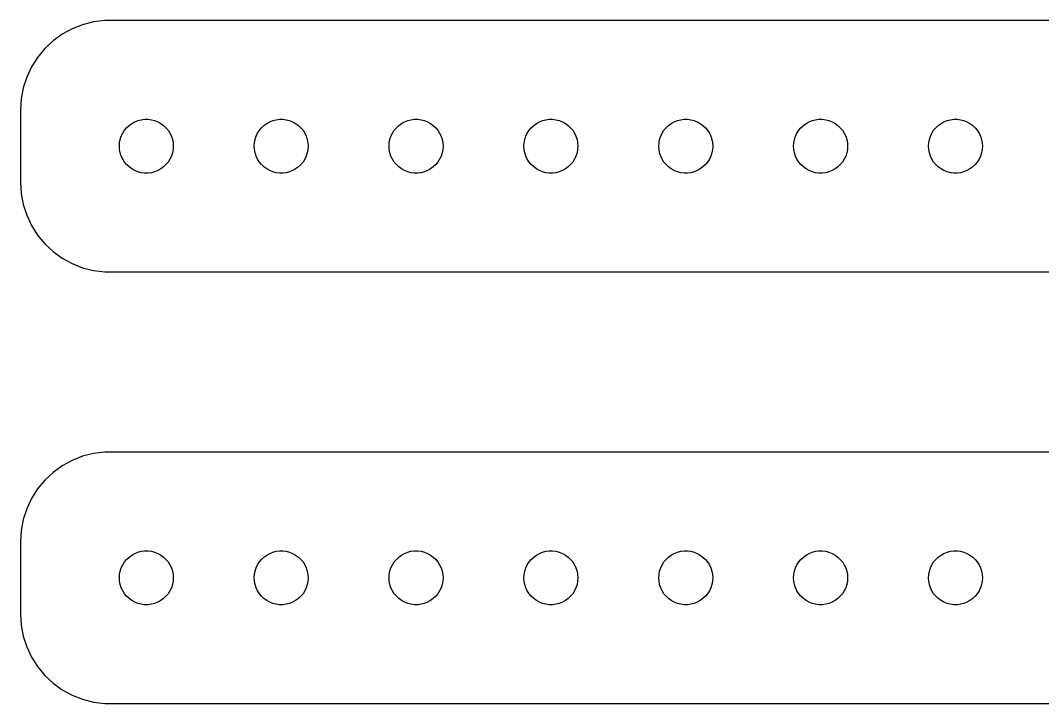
# Model space of a CAD drawing. Header units: metres. Extents: x -232 to 232, y 41 to 79.
# Drawn here: x -232 to -175.2, y 41 to 79 of the extents above; entities that cross this region are included whole.
import ezdxf

# ---------------------------------------------------------------- set-up
doc = ezdxf.new("R2010")
doc.units = ezdxf.units.M

msp = doc.modelspace()

# ---------------------------------------------------------------- linework, layer by layer
for p, q in [((-229.129, 78.5241), (-229.679, 78.2216)), ((-228.545, 78.7553), (-229.129, 78.5241)), ((-227.937, 78.9114), (-228.545, 78.7553)), ((-227.314, 78.9901), (-227.937, 78.9114)), ((227.314, 78.9901), (-227.314, 78.9901)), ((-229.679, 78.2216), (-230.187, 77.8526)), ((-230.645, 77.4227), (-231.045, 76.9389)), ((-230.187, 77.8526), (-230.645, 77.4227)), ((-231.045, 76.9389), (-231.382, 76.4088)), ((-231.382, 76.4088), (-231.649, 75.8406)), ((-231.649, 75.8406), (-231.843, 75.2434)), ((-231.843, 75.2434), (-231.961, 74.6267)), ((-231.961, 74.6267), (-232, 74)), ((-232, 74), (-232, 70)), ((-225.804, 73.2665), (-225.639, 73.3572)), ((-225.639, 73.3572), (-225.464, 73.4266)), ((-225.464, 73.4266), (-225.281, 73.4734)), ((-225.281, 73.4734), (-225.094, 73.497)), ((-225.094, 73.497), (-224.906, 73.497)), ((-224.906, 73.497), (-224.719, 73.4734)), ((-224.719, 73.4734), (-224.536, 73.4266)), ((-224.536, 73.4266), (-224.361, 73.3572)), ((-224.361, 73.3572), (-224.196, 73.2665)), ((-218.304, 73.2665), (-218.139, 73.3572)), ((-218.139, 73.3572), (-217.964, 73.4266)), ((-217.964, 73.4266), (-217.781, 73.4734)), ((-217.781, 73.4734), (-217.594, 73.497)), ((-217.594, 73.497), (-217.406, 73.497)), ((-217.406, 73.497), (-217.219, 73.4734)), ((-217.219, 73.4734), (-217.036, 73.4266)), ((-217.036, 73.4266), (-216.861, 73.3572)), ((-216.861, 73.3572), (-216.696, 73.2665)), ((-210.804, 73.2665), (-210.639, 73.3572)), ((-210.639, 73.3572), (-210.464, 73.4266)), ((-210.464, 73.4266), (-210.281, 73.4734)), ((-210.281, 73.4734), (-210.094, 73.497)), ((-210.094, 73.497), (-209.906, 73.497)), ((-209.906, 73.497), (-209.719, 73.4734)), ((-209.719, 73.4734), (-209.536, 73.4266)), ((-209.536, 73.4266), (-209.361, 73.3572)), ((-209.361, 73.3572), (-209.196, 73.2665)), ((-203.304, 73.2665), (-203.139, 73.3572)), ((-203.139, 73.3572), (-202.964, 73.4266)), ((-202.964, 73.4266), (-202.781, 73.4734)), ((-202.781, 73.4734), (-202.594, 73.497)), ((-202.594, 73.497), (-202.406, 73.497)), ((-202.406, 73.497), (-202.219, 73.4734)), ((-202.219, 73.4734), (-202.036, 73.4266)), ((-202.036, 73.4266), (-201.861, 73.3572)), ((-201.861, 73.3572), (-201.696, 73.2665)), ((-195.804, 73.2665), (-195.639, 73.3572)), ((-195.639, 73.3572), (-195.464, 73.4266)), ((-195.464, 73.4266), (-195.281, 73.4734)), ((-195.281, 73.4734), (-195.094, 73.497)), ((-195.094, 73.497), (-194.906, 73.497)), ((-194.906, 73.497), (-194.719, 73.4734)), ((-194.719, 73.4734), (-194.536, 73.4266)), ((-194.536, 73.4266), (-194.361, 73.3572)), ((-194.361, 73.3572), (-194.196, 73.2665)), ((-188.304, 73.2665), (-188.139, 73.3572)), ((-188.139, 73.3572), (-187.964, 73.4266)), ((-187.964, 73.4266), (-187.781, 73.4734)), ((-187.781, 73.4734), (-187.594, 73.497)), ((-187.594, 73.497), (-187.406, 73.497)), ((-187.406, 73.497), (-187.219, 73.4734)), ((-187.219, 73.4734), (-187.036, 73.4266)), ((-187.036, 73.4266), (-186.861, 73.3572)), ((-186.861, 73.3572), (-186.696, 73.2665)), ((-180.804, 73.2665), (-180.639, 73.3572)), ((-180.639, 73.3572), (-180.464, 73.4266)), ((-180.464, 73.4266), (-180.281, 73.4734)), ((-180.281, 73.4734), (-180.094, 73.497)), ((-180.094, 73.497), (-179.906, 73.497)), ((-179.906, 73.497), (-179.719, 73.4734)), ((-179.719, 73.4734), (-179.536, 73.4266)), ((-179.536, 73.4266), (-179.361, 73.3572)), ((-179.361, 73.3572), (-179.196, 73.2665)), ((-226.314, 72.7226), (-226.214, 72.8817)), ((-226.214, 72.8817), (-226.093, 73.0268)), ((-226.093, 73.0268), (-225.956, 73.1558)), ((-225.956, 73.1558), (-225.804, 73.2665)), ((-224.196, 73.2665), (-224.044, 73.1558)), ((-224.044, 73.1558), (-223.907, 73.0268)), ((-223.907, 73.0268), (-223.786, 72.8817)), ((-223.786, 72.8817), (-223.686, 72.7226)), ((-218.814, 72.7226), (-218.714, 72.8817)), ((-218.714, 72.8817), (-218.593, 73.0268)), ((-218.593, 73.0268), (-218.456, 73.1558)), ((-218.456, 73.1558), (-218.304, 73.2665)), ((-216.696, 73.2665), (-216.544, 73.1558)), ((-216.544, 73.1558), (-216.407, 73.0268)), ((-216.407, 73.0268), (-216.286, 72.8817)), ((-216.286, 72.8817), (-216.186, 72.7226)), ((-211.314, 72.7226), (-211.214, 72.8817)), ((-211.214, 72.8817), (-211.093, 73.0268)), ((-211.093, 73.0268), (-210.956, 73.1558)), ((-210.956, 73.1558), (-210.804, 73.2665)), ((-209.196, 73.2665), (-209.044, 73.1558)), ((-209.044, 73.1558), (-208.907, 73.0268)), ((-208.907, 73.0268), (-208.786, 72.8817)), ((-208.786, 72.8817), (-208.686, 72.7226)), ((-203.814, 72.7226), (-203.714, 72.8817)), ((-203.714, 72.8817), (-203.593, 73.0268)), ((-203.593, 73.0268), (-203.456, 73.1558)), ((-203.456, 73.1558), (-203.304, 73.2665)), ((-201.696, 73.2665), (-201.544, 73.1558)), ((-201.544, 73.1558), (-201.407, 73.0268)), ((-201.407, 73.0268), (-201.286, 72.8817)), ((-201.286, 72.8817), (-201.186, 72.7226)), ((-196.314, 72.7226), (-196.214, 72.8817)), ((-196.214, 72.8817), (-196.093, 73.0268)), ((-196.093, 73.0268), (-195.956, 73.1558)), ((-195.956, 73.1558), (-195.804, 73.2665)), ((-194.196, 73.2665), (-194.044, 73.1558)), ((-194.044, 73.1558), (-193.907, 73.0268)), ((-193.907, 73.0268), (-193.786, 72.8817)), ((-193.786, 72.8817), (-193.686, 72.7226)), ((-188.814, 72.7226), (-188.714, 72.8817)), ((-188.714, 72.8817), (-188.593, 73.0268)), ((-188.593, 73.0268), (-188.456, 73.1558)), ((-188.456, 73.1558), (-188.304, 73.2665)), ((-186.696, 73.2665), (-186.544, 73.1558)), ((-186.544, 73.1558), (-186.407, 73.0268)), ((-186.407, 73.0268), (-186.286, 72.8817)), ((-186.286, 72.8817), (-186.186, 72.7226)), ((-181.314, 72.7226), (-181.214, 72.8817)), ((-181.214, 72.8817), (-181.093, 73.0268)), ((-181.093, 73.0268), (-180.956, 73.1558)), ((-180.956, 73.1558), (-180.804, 73.2665)), ((-179.196, 73.2665), (-179.044, 73.1558)), ((-179.044, 73.1558), (-178.907, 73.0268)), ((-178.907, 73.0268), (-178.786, 72.8817)), ((-178.786, 72.8817), (-178.686, 72.7226)), ((-226.488, 72.188), (-226.453, 72.373)), ((-226.453, 72.373), (-226.395, 72.5522)), ((-226.395, 72.5522), (-226.314, 72.7226)), ((-223.686, 72.7226), (-223.605, 72.5522)), ((-223.605, 72.5522), (-223.547, 72.373)), ((-223.547, 72.373), (-223.512, 72.188)), ((-218.988, 72.188), (-218.953, 72.373)), ((-218.953, 72.373), (-218.895, 72.5522)), ((-218.895, 72.5522), (-218.814, 72.7226)), ((-216.186, 72.7226), (-216.105, 72.5522)), ((-216.105, 72.5522), (-216.047, 72.373)), ((-216.047, 72.373), (-216.012, 72.188)), ((-211.488, 72.188), (-211.453, 72.373)), ((-211.453, 72.373), (-211.395, 72.5522)), ((-211.395, 72.5522), (-211.314, 72.7226)), ((-208.686, 72.7226), (-208.605, 72.5522)), ((-208.605, 72.5522), (-208.547, 72.373)), ((-208.547, 72.373), (-208.512, 72.188)), ((-203.988, 72.188), (-203.953, 72.373)), ((-203.953, 72.373), (-203.895, 72.5522)), ((-203.895, 72.5522), (-203.814, 72.7226)), ((-201.186, 72.7226), (-201.105, 72.5522)), ((-201.105, 72.5522), (-201.047, 72.373)), ((-201.047, 72.373), (-201.012, 72.188)), ((-196.488, 72.188), (-196.453, 72.373)), ((-196.453, 72.373), (-196.395, 72.5522)), ((-196.395, 72.5522), (-196.314, 72.7226)), ((-193.686, 72.7226), (-193.605, 72.5522)), ((-193.605, 72.5522), (-193.547, 72.373)), ((-193.547, 72.373), (-193.512, 72.188)), ((-188.988, 72.188), (-188.953, 72.373)), ((-188.953, 72.373), (-188.895, 72.5522)), ((-188.895, 72.5522), (-188.814, 72.7226)), ((-186.186, 72.7226), (-186.105, 72.5522)), ((-186.105, 72.5522), (-186.047, 72.373)), ((-186.047, 72.373), (-186.012, 72.188)), ((-181.488, 72.188), (-181.453, 72.373)), ((-181.453, 72.373), (-181.395, 72.5522)), ((-181.395, 72.5522), (-181.314, 72.7226)), ((-178.686, 72.7226), (-178.605, 72.5522)), ((-178.605, 72.5522), (-178.547, 72.373)), ((-178.547, 72.373), (-178.512, 72.188)), ((-226.5, 72), (-226.488, 72.188)), ((-226.488, 71.812), (-226.5, 72)), ((-226.453, 71.627), (-226.488, 71.812)), ((-226.395, 71.4478), (-226.453, 71.627)), ((-223.547, 71.627), (-223.605, 71.4478)), ((-223.512, 71.812), (-223.547, 71.627)), ((-223.512, 72.188), (-223.5, 72)), ((-223.5, 72), (-223.512, 71.812)), ((-219, 72), (-218.988, 72.188)), ((-218.988, 71.812), (-219, 72)), ((-218.953, 71.627), (-218.988, 71.812)), ((-218.895, 71.4478), (-218.953, 71.627)), ((-216.047, 71.627), (-216.105, 71.4478)), ((-216.012, 71.812), (-216.047, 71.627)), ((-216.012, 72.188), (-216, 72)), ((-216, 72), (-216.012, 71.812)), ((-211.5, 72), (-211.488, 72.188)), ((-211.488, 71.812), (-211.5, 72)), ((-211.453, 71.627), (-211.488, 71.812)), ((-211.395, 71.4478), (-211.453, 71.627)), ((-208.547, 71.627), (-208.605, 71.4478)), ((-208.512, 71.812), (-208.547, 71.627)), ((-208.512, 72.188), (-208.5, 72)), ((-208.5, 72), (-208.512, 71.812)), ((-204, 72), (-203.988, 72.188)), ((-203.988, 71.812), (-204, 72)), ((-203.953, 71.627), (-203.988, 71.812)), ((-203.895, 71.4478), (-203.953, 71.627)), ((-201.047, 71.627), (-201.105, 71.4478)), ((-201.012, 71.812), (-201.047, 71.627)), ((-201.012, 72.188), (-201, 72)), ((-201, 72), (-201.012, 71.812)), ((-196.5, 72), (-196.488, 72.188)), ((-196.488, 71.812), (-196.5, 72)), ((-196.453, 71.627), (-196.488, 71.812)), ((-196.395, 71.4478), (-196.453, 71.627)), ((-193.547, 71.627), (-193.605, 71.4478)), ((-193.512, 71.812), (-193.547, 71.627)), ((-193.512, 72.188), (-193.5, 72)), ((-193.5, 72), (-193.512, 71.812)), ((-189, 72), (-188.988, 72.188)), ((-188.988, 71.812), (-189, 72)), ((-188.953, 71.627), (-188.988, 71.812)), ((-188.895, 71.4478), (-188.953, 71.627)), ((-186.047, 71.627), (-186.105, 71.4478)), ((-186.012, 71.812), (-186.047, 71.627)), ((-186.012, 72.188), (-186, 72)), ((-186, 72), (-186.012, 71.812)), ((-181.5, 72), (-181.488, 72.188)), ((-181.488, 71.812), (-181.5, 72)), ((-181.453, 71.627), (-181.488, 71.812)), ((-181.395, 71.4478), (-181.453, 71.627)), ((-178.547, 71.627), (-178.605, 71.4478)), ((-178.512, 71.812), (-178.547, 71.627)), ((-178.512, 72.188), (-178.5, 72)), ((-178.5, 72), (-178.512, 71.812)), ((-226.314, 71.2774), (-226.395, 71.4478)), ((-226.214, 71.1183), (-226.314, 71.2774)), ((-226.093, 70.9732), (-226.214, 71.1183)), ((-223.786, 71.1183), (-223.907, 70.9732)), ((-223.686, 71.2774), (-223.786, 71.1183)), ((-223.605, 71.4478), (-223.686, 71.2774)), ((-218.814, 71.2774), (-218.895, 71.4478)), ((-218.714, 71.1183), (-218.814, 71.2774)), ((-218.593, 70.9732), (-218.714, 71.1183)), ((-216.286, 71.1183), (-216.407, 70.9732)), ((-216.186, 71.2774), (-216.286, 71.1183)), ((-216.105, 71.4478), (-216.186, 71.2774)), ((-211.314, 71.2774), (-211.395, 71.4478)), ((-211.214, 71.1183), (-211.314, 71.2774)), ((-211.093, 70.9732), (-211.214, 71.1183)), ((-208.786, 71.1183), (-208.907, 70.9732)), ((-208.686, 71.2774), (-208.786, 71.1183)), ((-208.605, 71.4478), (-208.686, 71.2774)), ((-203.814, 71.2774), (-203.895, 71.4478)), ((-203.714, 71.1183), (-203.814, 71.2774)), ((-203.593, 70.9732), (-203.714, 71.1183)), ((-201.286, 71.1183), (-201.407, 70.9732)), ((-201.186, 71.2774), (-201.286, 71.1183)), ((-201.105, 71.4478), (-201.186, 71.2774)), ((-196.314, 71.2774), (-196.395, 71.4478)), ((-196.214, 71.1183), (-196.314, 71.2774)), ((-196.093, 70.9732), (-196.214, 71.1183)), ((-193.786, 71.1183), (-193.907, 70.9732)), ((-193.686, 71.2774), (-193.786, 71.1183)), ((-193.605, 71.4478), (-193.686, 71.2774)), ((-188.814, 71.2774), (-188.895, 71.4478)), ((-188.714, 71.1183), (-188.814, 71.2774)), ((-188.593, 70.9732), (-188.714, 71.1183)), ((-186.286, 71.1183), (-186.407, 70.9732)), ((-186.186, 71.2774), (-186.286, 71.1183)), ((-186.105, 71.4478), (-186.186, 71.2774)), ((-181.314, 71.2774), (-181.395, 71.4478)), ((-181.214, 71.1183), (-181.314, 71.2774)), ((-181.093, 70.9732), (-181.214, 71.1183)), ((-178.786, 71.1183), (-178.907, 70.9732)), ((-178.686, 71.2774), (-178.786, 71.1183)), ((-178.605, 71.4478), (-178.686, 71.2774)), ((-225.956, 70.8442), (-226.093, 70.9732)), ((-225.804, 70.7335), (-225.956, 70.8442)), ((-225.639, 70.6428), (-225.804, 70.7335)), ((-225.464, 70.5734), (-225.639, 70.6428)), ((-225.281, 70.5266), (-225.464, 70.5734)), ((-225.094, 70.503), (-225.281, 70.5266)), ((-224.906, 70.503), (-225.094, 70.503)), ((-224.719, 70.5266), (-224.906, 70.503)), ((-224.536, 70.5734), (-224.719, 70.5266)), ((-224.361, 70.6428), (-224.536, 70.5734)), ((-224.196, 70.7335), (-224.361, 70.6428)), ((-224.044, 70.8442), (-224.196, 70.7335)), ((-223.907, 70.9732), (-224.044, 70.8442)), ((-218.456, 70.8442), (-218.593, 70.9732)), ((-218.304, 70.7335), (-218.456, 70.8442)), ((-218.139, 70.6428), (-218.304, 70.7335)), ((-217.964, 70.5734), (-218.139, 70.6428)), ((-217.781, 70.5266), (-217.964, 70.5734)), ((-217.594, 70.503), (-217.781, 70.5266)), ((-217.406, 70.503), (-217.594, 70.503)), ((-217.219, 70.5266), (-217.406, 70.503)), ((-217.036, 70.5734), (-217.219, 70.5266)), ((-216.861, 70.6428), (-217.036, 70.5734)), ((-216.696, 70.7335), (-216.861, 70.6428)), ((-216.544, 70.8442), (-216.696, 70.7335)), ((-216.407, 70.9732), (-216.544, 70.8442)), ((-210.956, 70.8442), (-211.093, 70.9732)), ((-210.804, 70.7335), (-210.956, 70.8442)), ((-210.639, 70.6428), (-210.804, 70.7335)), ((-210.464, 70.5734), (-210.639, 70.6428)), ((-210.281, 70.5266), (-210.464, 70.5734)), ((-210.094, 70.503), (-210.281, 70.5266)), ((-209.906, 70.503), (-210.094, 70.503)), ((-209.719, 70.5266), (-209.906, 70.503)), ((-209.536, 70.5734), (-209.719, 70.5266)), ((-209.361, 70.6428), (-209.536, 70.5734)), ((-209.196, 70.7335), (-209.361, 70.6428)), ((-209.044, 70.8442), (-209.196, 70.7335)), ((-208.907, 70.9732), (-209.044, 70.8442)), ((-203.456, 70.8442), (-203.593, 70.9732)), ((-203.304, 70.7335), (-203.456, 70.8442)), ((-203.139, 70.6428), (-203.304, 70.7335)), ((-202.964, 70.5734), (-203.139, 70.6428)), ((-202.781, 70.5266), (-202.964, 70.5734)), ((-202.594, 70.503), (-202.781, 70.5266)), ((-202.406, 70.503), (-202.594, 70.503)), ((-202.219, 70.5266), (-202.406, 70.503)), ((-202.036, 70.5734), (-202.219, 70.5266)), ((-201.861, 70.6428), (-202.036, 70.5734)), ((-201.696, 70.7335), (-201.861, 70.6428)), ((-201.544, 70.8442), (-201.696, 70.7335)), ((-201.407, 70.9732), (-201.544, 70.8442)), ((-195.956, 70.8442), (-196.093, 70.9732)), ((-195.804, 70.7335), (-195.956, 70.8442)), ((-195.639, 70.6428), (-195.804, 70.7335)), ((-195.464, 70.5734), (-195.639, 70.6428)), ((-195.281, 70.5266), (-195.464, 70.5734)), ((-195.094, 70.503), (-195.281, 70.5266)), ((-194.906, 70.503), (-195.094, 70.503)), ((-194.719, 70.5266), (-194.906, 70.503)), ((-194.536, 70.5734), (-194.719, 70.5266)), ((-194.361, 70.6428), (-194.536, 70.5734)), ((-194.196, 70.7335), (-194.361, 70.6428)), ((-194.044, 70.8442), (-194.196, 70.7335)), ((-193.907, 70.9732), (-194.044, 70.8442)), ((-188.456, 70.8442), (-188.593, 70.9732)), ((-188.304, 70.7335), (-188.456, 70.8442)), ((-188.139, 70.6428), (-188.304, 70.7335)), ((-187.964, 70.5734), (-188.139, 70.6428)), ((-187.781, 70.5266), (-187.964, 70.5734)), ((-187.594, 70.503), (-187.781, 70.5266)), ((-187.406, 70.503), (-187.594, 70.503)), ((-187.219, 70.5266), (-187.406, 70.503)), ((-187.036, 70.5734), (-187.219, 70.5266)), ((-186.861, 70.6428), (-187.036, 70.5734)), ((-186.696, 70.7335), (-186.861, 70.6428)), ((-186.544, 70.8442), (-186.696, 70.7335)), ((-186.407, 70.9732), (-186.544, 70.8442)), ((-180.956, 70.8442), (-181.093, 70.9732)), ((-180.804, 70.7335), (-180.956, 70.8442)), ((-180.639, 70.6428), (-180.804, 70.7335)), ((-180.464, 70.5734), (-180.639, 70.6428)), ((-180.281, 70.5266), (-180.464, 70.5734)), ((-180.094, 70.503), (-180.281, 70.5266)), ((-179.906, 70.503), (-180.094, 70.503)), ((-179.719, 70.5266), (-179.906, 70.503)), ((-179.536, 70.5734), (-179.719, 70.5266)), ((-179.361, 70.6428), (-179.536, 70.5734)), ((-179.196, 70.7335), (-179.361, 70.6428)), ((-179.044, 70.8442), (-179.196, 70.7335)), ((-178.907, 70.9732), (-179.044, 70.8442)), ((-232, 70), (-231.961, 69.3733)), ((-231.961, 69.3733), (-231.843, 68.7566)), ((-231.843, 68.7566), (-231.649, 68.1594)), ((-231.649, 68.1594), (-231.382, 67.5912)), ((-231.382, 67.5912), (-231.045, 67.0611)), ((-231.045, 67.0611), (-230.645, 66.5773)), ((-230.645, 66.5773), (-230.187, 66.1474)), ((-230.187, 66.1474), (-229.679, 65.7784)), ((-229.679, 65.7784), (-229.129, 65.4759)), ((-229.129, 65.4759), (-228.545, 65.2447)), ((-228.545, 65.2447), (-227.937, 65.0886)), ((-227.937, 65.0886), (-227.314, 65.0099)), ((-227.314, 65.0099), (227.314, 65.0099)), ((-228.545, 54.7553), (-229.129, 54.5241)), ((-227.937, 54.9114), (-228.545, 54.7553)), ((-227.314, 54.9901), (-227.937, 54.9114)), ((227.314, 54.9901), (-227.314, 54.9901)), ((-229.679, 54.2216), (-230.187, 53.8526)), ((-229.129, 54.5241), (-229.679, 54.2216)), ((-230.187, 53.8526), (-230.645, 53.4227)), ((-231.045, 52.9389), (-231.382, 52.4088)), ((-230.645, 53.4227), (-231.045, 52.9389)), ((-231.382, 52.4088), (-231.649, 51.8406)), ((-231.649, 51.8406), (-231.843, 51.2434)), ((-231.843, 51.2434), (-231.961, 50.6267)), ((-231.961, 50.6267), (-232, 50)), ((-232, 50), (-232, 46)), ((-225.464, 49.4266), (-225.281, 49.4734)), ((-225.281, 49.4734), (-225.094, 49.497)), ((-225.094, 49.497), (-224.906, 49.497)), ((-224.906, 49.497), (-224.719, 49.4734)), ((-224.719, 49.4734), (-224.536, 49.4266)), ((-217.964, 49.4266), (-217.781, 49.4734)), ((-217.781, 49.4734), (-217.594, 49.497)), ((-217.594, 49.497), (-217.406, 49.497)), ((-217.406, 49.497), (-217.219, 49.4734)), ((-217.219, 49.4734), (-217.036, 49.4266)), ((-210.464, 49.4266), (-210.281, 49.4734)), ((-210.281, 49.4734), (-210.094, 49.497)), ((-210.094, 49.497), (-209.906, 49.497)), ((-209.906, 49.497), (-209.719, 49.4734)), ((-209.719, 49.4734), (-209.536, 49.4266)), ((-202.964, 49.4266), (-202.781, 49.4734)), ((-202.781, 49.4734), (-202.594, 49.497)), ((-202.594, 49.497), (-202.406, 49.497)), ((-202.406, 49.497), (-202.219, 49.4734)), ((-202.219, 49.4734), (-202.036, 49.4266)), ((-195.464, 49.4266), (-195.281, 49.4734)), ((-195.281, 49.4734), (-195.094, 49.497)), ((-195.094, 49.497), (-194.906, 49.497)), ((-194.906, 49.497), (-194.719, 49.4734)), ((-194.719, 49.4734), (-194.536, 49.4266)), ((-187.964, 49.4266), (-187.781, 49.4734)), ((-187.781, 49.4734), (-187.594, 49.497)), ((-187.594, 49.497), (-187.406, 49.497)), ((-187.406, 49.497), (-187.219, 49.4734)), ((-187.219, 49.4734), (-187.036, 49.4266)), ((-180.464, 49.4266), (-180.281, 49.4734)), ((-180.281, 49.4734), (-180.094, 49.497)), ((-180.094, 49.497), (-179.906, 49.497)), ((-179.906, 49.497), (-179.719, 49.4734)), ((-179.719, 49.4734), (-179.536, 49.4266)), ((-226.214, 48.8817), (-226.093, 49.0268)), ((-226.093, 49.0268), (-225.956, 49.1558)), ((-225.956, 49.1558), (-225.804, 49.2665)), ((-225.804, 49.2665), (-225.639, 49.3572)), ((-225.639, 49.3572), (-225.464, 49.4266)), ((-224.536, 49.4266), (-224.361, 49.3572)), ((-224.361, 49.3572), (-224.196, 49.2665)), ((-224.196, 49.2665), (-224.044, 49.1558)), ((-224.044, 49.1558), (-223.907, 49.0268)), ((-223.907, 49.0268), (-223.786, 48.8817)), ((-218.714, 48.8817), (-218.593, 49.0268)), ((-218.593, 49.0268), (-218.456, 49.1558)), ((-218.456, 49.1558), (-218.304, 49.2665)), ((-218.304, 49.2665), (-218.139, 49.3572)), ((-218.139, 49.3572), (-217.964, 49.4266)), ((-217.036, 49.4266), (-216.861, 49.3572)), ((-216.861, 49.3572), (-216.696, 49.2665)), ((-216.696, 49.2665), (-216.544, 49.1558)), ((-216.544, 49.1558), (-216.407, 49.0268)), ((-216.407, 49.0268), (-216.286, 48.8817)), ((-211.214, 48.8817), (-211.093, 49.0268)), ((-211.093, 49.0268), (-210.956, 49.1558)), ((-210.956, 49.1558), (-210.804, 49.2665)), ((-210.804, 49.2665), (-210.639, 49.3572)), ((-210.639, 49.3572), (-210.464, 49.4266)), ((-209.536, 49.4266), (-209.361, 49.3572)), ((-209.361, 49.3572), (-209.196, 49.2665)), ((-209.196, 49.2665), (-209.044, 49.1558)), ((-209.044, 49.1558), (-208.907, 49.0268)), ((-208.907, 49.0268), (-208.786, 48.8817)), ((-203.714, 48.8817), (-203.593, 49.0268)), ((-203.593, 49.0268), (-203.456, 49.1558)), ((-203.456, 49.1558), (-203.304, 49.2665)), ((-203.304, 49.2665), (-203.139, 49.3572)), ((-203.139, 49.3572), (-202.964, 49.4266)), ((-202.036, 49.4266), (-201.861, 49.3572)), ((-201.861, 49.3572), (-201.696, 49.2665)), ((-201.696, 49.2665), (-201.544, 49.1558)), ((-201.544, 49.1558), (-201.407, 49.0268)), ((-201.407, 49.0268), (-201.286, 48.8817)), ((-196.214, 48.8817), (-196.093, 49.0268)), ((-196.093, 49.0268), (-195.956, 49.1558)), ((-195.956, 49.1558), (-195.804, 49.2665)), ((-195.804, 49.2665), (-195.639, 49.3572)), ((-195.639, 49.3572), (-195.464, 49.4266)), ((-194.536, 49.4266), (-194.361, 49.3572)), ((-194.361, 49.3572), (-194.196, 49.2665)), ((-194.196, 49.2665), (-194.044, 49.1558)), ((-194.044, 49.1558), (-193.907, 49.0268)), ((-193.907, 49.0268), (-193.786, 48.8817)), ((-188.714, 48.8817), (-188.593, 49.0268)), ((-188.593, 49.0268), (-188.456, 49.1558)), ((-188.456, 49.1558), (-188.304, 49.2665)), ((-188.304, 49.2665), (-188.139, 49.3572)), ((-188.139, 49.3572), (-187.964, 49.4266)), ((-187.036, 49.4266), (-186.861, 49.3572)), ((-186.861, 49.3572), (-186.696, 49.2665)), ((-186.696, 49.2665), (-186.544, 49.1558)), ((-186.544, 49.1558), (-186.407, 49.0268)), ((-186.407, 49.0268), (-186.286, 48.8817)), ((-181.214, 48.8817), (-181.093, 49.0268)), ((-181.093, 49.0268), (-180.956, 49.1558)), ((-180.956, 49.1558), (-180.804, 49.2665)), ((-180.804, 49.2665), (-180.639, 49.3572)), ((-180.639, 49.3572), (-180.464, 49.4266)), ((-179.536, 49.4266), (-179.361, 49.3572)), ((-179.361, 49.3572), (-179.196, 49.2665)), ((-179.196, 49.2665), (-179.044, 49.1558)), ((-179.044, 49.1558), (-178.907, 49.0268)), ((-178.907, 49.0268), (-178.786, 48.8817)), ((-226.488, 48.188), (-226.453, 48.373)), ((-226.453, 48.373), (-226.395, 48.5522)), ((-226.395, 48.5522), (-226.314, 48.7226)), ((-226.314, 48.7226), (-226.214, 48.8817)), ((-223.786, 48.8817), (-223.686, 48.7226)), ((-223.686, 48.7226), (-223.605, 48.5522)), ((-223.605, 48.5522), (-223.547, 48.373)), ((-223.547, 48.373), (-223.512, 48.188)), ((-218.988, 48.188), (-218.953, 48.373)), ((-218.953, 48.373), (-218.895, 48.5522)), ((-218.895, 48.5522), (-218.814, 48.7226)), ((-218.814, 48.7226), (-218.714, 48.8817)), ((-216.286, 48.8817), (-216.186, 48.7226)), ((-216.186, 48.7226), (-216.105, 48.5522)), ((-216.105, 48.5522), (-216.047, 48.373)), ((-216.047, 48.373), (-216.012, 48.188)), ((-211.488, 48.188), (-211.453, 48.373)), ((-211.453, 48.373), (-211.395, 48.5522)), ((-211.395, 48.5522), (-211.314, 48.7226)), ((-211.314, 48.7226), (-211.214, 48.8817)), ((-208.786, 48.8817), (-208.686, 48.7226)), ((-208.686, 48.7226), (-208.605, 48.5522)), ((-208.605, 48.5522), (-208.547, 48.373)), ((-208.547, 48.373), (-208.512, 48.188)), ((-203.988, 48.188), (-203.953, 48.373)), ((-203.953, 48.373), (-203.895, 48.5522)), ((-203.895, 48.5522), (-203.814, 48.7226)), ((-203.814, 48.7226), (-203.714, 48.8817)), ((-201.286, 48.8817), (-201.186, 48.7226)), ((-201.186, 48.7226), (-201.105, 48.5522)), ((-201.105, 48.5522), (-201.047, 48.373)), ((-201.047, 48.373), (-201.012, 48.188)), ((-196.488, 48.188), (-196.453, 48.373)), ((-196.453, 48.373), (-196.395, 48.5522)), ((-196.395, 48.5522), (-196.314, 48.7226)), ((-196.314, 48.7226), (-196.214, 48.8817)), ((-193.786, 48.8817), (-193.686, 48.7226)), ((-193.686, 48.7226), (-193.605, 48.5522)), ((-193.605, 48.5522), (-193.547, 48.373)), ((-193.547, 48.373), (-193.512, 48.188)), ((-188.988, 48.188), (-188.953, 48.373)), ((-188.953, 48.373), (-188.895, 48.5522)), ((-188.895, 48.5522), (-188.814, 48.7226)), ((-188.814, 48.7226), (-188.714, 48.8817)), ((-186.286, 48.8817), (-186.186, 48.7226)), ((-186.186, 48.7226), (-186.105, 48.5522)), ((-186.105, 48.5522), (-186.047, 48.373)), ((-186.047, 48.373), (-186.012, 48.188)), ((-181.488, 48.188), (-181.453, 48.373)), ((-181.453, 48.373), (-181.395, 48.5522)), ((-181.395, 48.5522), (-181.314, 48.7226)), ((-181.314, 48.7226), (-181.214, 48.8817)), ((-178.786, 48.8817), (-178.686, 48.7226)), ((-178.686, 48.7226), (-178.605, 48.5522)), ((-178.605, 48.5522), (-178.547, 48.373)), ((-178.547, 48.373), (-178.512, 48.188)), ((-226.5, 48), (-226.488, 48.188)), ((-226.488, 47.812), (-226.5, 48)), ((-226.453, 47.627), (-226.488, 47.812)), ((-223.512, 47.812), (-223.547, 47.627)), ((-223.512, 48.188), (-223.5, 48)), ((-223.5, 48), (-223.512, 47.812)), ((-219, 48), (-218.988, 48.188)), ((-218.988, 47.812), (-219, 48)), ((-218.953, 47.627), (-218.988, 47.812)), ((-216.012, 47.812), (-216.047, 47.627)), ((-216.012, 48.188), (-216, 48)), ((-216, 48), (-216.012, 47.812)), ((-211.5, 48), (-211.488, 48.188)), ((-211.488, 47.812), (-211.5, 48)), ((-211.453, 47.627), (-211.488, 47.812)), ((-208.512, 47.812), (-208.547, 47.627)), ((-208.512, 48.188), (-208.5, 48)), ((-208.5, 48), (-208.512, 47.812)), ((-204, 48), (-203.988, 48.188)), ((-203.988, 47.812), (-204, 48)), ((-203.953, 47.627), (-203.988, 47.812)), ((-201.012, 47.812), (-201.047, 47.627)), ((-201.012, 48.188), (-201, 48)), ((-201, 48), (-201.012, 47.812)), ((-196.5, 48), (-196.488, 48.188)), ((-196.488, 47.812), (-196.5, 48)), ((-196.453, 47.627), (-196.488, 47.812)), ((-193.512, 47.812), (-193.547, 47.627)), ((-193.512, 48.188), (-193.5, 48)), ((-193.5, 48), (-193.512, 47.812)), ((-189, 48), (-188.988, 48.188)), ((-188.988, 47.812), (-189, 48)), ((-188.953, 47.627), (-188.988, 47.812)), ((-186.012, 47.812), (-186.047, 47.627)), ((-186.012, 48.188), (-186, 48)), ((-186, 48), (-186.012, 47.812)), ((-181.5, 48), (-181.488, 48.188)), ((-181.488, 47.812), (-181.5, 48)), ((-181.453, 47.627), (-181.488, 47.812)), ((-178.512, 47.812), (-178.547, 47.627)), ((-178.512, 48.188), (-178.5, 48)), ((-178.5, 48), (-178.512, 47.812)), ((-226.395, 47.4478), (-226.453, 47.627)), ((-226.314, 47.2774), (-226.395, 47.4478)), ((-226.214, 47.1183), (-226.314, 47.2774)), ((-223.686, 47.2774), (-223.786, 47.1183)), ((-223.605, 47.4478), (-223.686, 47.2774)), ((-223.547, 47.627), (-223.605, 47.4478)), ((-218.895, 47.4478), (-218.953, 47.627)), ((-218.814, 47.2774), (-218.895, 47.4478)), ((-218.714, 47.1183), (-218.814, 47.2774)), ((-216.186, 47.2774), (-216.286, 47.1183)), ((-216.105, 47.4478), (-216.186, 47.2774)), ((-216.047, 47.627), (-216.105, 47.4478)), ((-211.395, 47.4478), (-211.453, 47.627)), ((-211.314, 47.2774), (-211.395, 47.4478)), ((-211.214, 47.1183), (-211.314, 47.2774)), ((-208.686, 47.2774), (-208.786, 47.1183)), ((-208.605, 47.4478), (-208.686, 47.2774)), ((-208.547, 47.627), (-208.605, 47.4478)), ((-203.895, 47.4478), (-203.953, 47.627)), ((-203.814, 47.2774), (-203.895, 47.4478)), ((-203.714, 47.1183), (-203.814, 47.2774)), ((-201.186, 47.2774), (-201.286, 47.1183)), ((-201.105, 47.4478), (-201.186, 47.2774)), ((-201.047, 47.627), (-201.105, 47.4478)), ((-196.395, 47.4478), (-196.453, 47.627)), ((-196.314, 47.2774), (-196.395, 47.4478)), ((-196.214, 47.1183), (-196.314, 47.2774)), ((-193.686, 47.2774), (-193.786, 47.1183)), ((-193.605, 47.4478), (-193.686, 47.2774)), ((-193.547, 47.627), (-193.605, 47.4478)), ((-188.895, 47.4478), (-188.953, 47.627)), ((-188.814, 47.2774), (-188.895, 47.4478)), ((-188.714, 47.1183), (-188.814, 47.2774)), ((-186.186, 47.2774), (-186.286, 47.1183)), ((-186.105, 47.4478), (-186.186, 47.2774)), ((-186.047, 47.627), (-186.105, 47.4478)), ((-181.395, 47.4478), (-181.453, 47.627)), ((-181.314, 47.2774), (-181.395, 47.4478)), ((-181.214, 47.1183), (-181.314, 47.2774)), ((-178.686, 47.2774), (-178.786, 47.1183)), ((-178.605, 47.4478), (-178.686, 47.2774)), ((-178.547, 47.627), (-178.605, 47.4478)), ((-226.093, 46.9732), (-226.214, 47.1183)), ((-225.956, 46.8442), (-226.093, 46.9732)), ((-225.804, 46.7335), (-225.956, 46.8442)), ((-225.639, 46.6428), (-225.804, 46.7335)), ((-225.464, 46.5734), (-225.639, 46.6428)), ((-224.361, 46.6428), (-224.536, 46.5734)), ((-224.196, 46.7335), (-224.361, 46.6428)), ((-224.044, 46.8442), (-224.196, 46.7335)), ((-223.907, 46.9732), (-224.044, 46.8442)), ((-223.786, 47.1183), (-223.907, 46.9732)), ((-218.593, 46.9732), (-218.714, 47.1183)), ((-218.456, 46.8442), (-218.593, 46.9732)), ((-218.304, 46.7335), (-218.456, 46.8442)), ((-218.139, 46.6428), (-218.304, 46.7335)), ((-217.964, 46.5734), (-218.139, 46.6428)), ((-216.861, 46.6428), (-217.036, 46.5734)), ((-216.696, 46.7335), (-216.861, 46.6428)), ((-216.544, 46.8442), (-216.696, 46.7335)), ((-216.407, 46.9732), (-216.544, 46.8442)), ((-216.286, 47.1183), (-216.407, 46.9732)), ((-211.093, 46.9732), (-211.214, 47.1183)), ((-210.956, 46.8442), (-211.093, 46.9732)), ((-210.804, 46.7335), (-210.956, 46.8442)), ((-210.639, 46.6428), (-210.804, 46.7335)), ((-210.464, 46.5734), (-210.639, 46.6428)), ((-209.361, 46.6428), (-209.536, 46.5734)), ((-209.196, 46.7335), (-209.361, 46.6428)), ((-209.044, 46.8442), (-209.196, 46.7335)), ((-208.907, 46.9732), (-209.044, 46.8442)), ((-208.786, 47.1183), (-208.907, 46.9732)), ((-203.593, 46.9732), (-203.714, 47.1183)), ((-203.456, 46.8442), (-203.593, 46.9732)), ((-203.304, 46.7335), (-203.456, 46.8442)), ((-203.139, 46.6428), (-203.304, 46.7335)), ((-202.964, 46.5734), (-203.139, 46.6428)), ((-201.861, 46.6428), (-202.036, 46.5734)), ((-201.696, 46.7335), (-201.861, 46.6428)), ((-201.544, 46.8442), (-201.696, 46.7335)), ((-201.407, 46.9732), (-201.544, 46.8442)), ((-201.286, 47.1183), (-201.407, 46.9732)), ((-196.093, 46.9732), (-196.214, 47.1183)), ((-195.956, 46.8442), (-196.093, 46.9732)), ((-195.804, 46.7335), (-195.956, 46.8442)), ((-195.639, 46.6428), (-195.804, 46.7335)), ((-195.464, 46.5734), (-195.639, 46.6428)), ((-194.361, 46.6428), (-194.536, 46.5734)), ((-194.196, 46.7335), (-194.361, 46.6428)), ((-194.044, 46.8442), (-194.196, 46.7335)), ((-193.907, 46.9732), (-194.044, 46.8442)), ((-193.786, 47.1183), (-193.907, 46.9732)), ((-188.593, 46.9732), (-188.714, 47.1183)), ((-188.456, 46.8442), (-188.593, 46.9732)), ((-188.304, 46.7335), (-188.456, 46.8442)), ((-188.139, 46.6428), (-188.304, 46.7335)), ((-187.964, 46.5734), (-188.139, 46.6428)), ((-186.861, 46.6428), (-187.036, 46.5734)), ((-186.696, 46.7335), (-186.861, 46.6428)), ((-186.544, 46.8442), (-186.696, 46.7335)), ((-186.407, 46.9732), (-186.544, 46.8442)), ((-186.286, 47.1183), (-186.407, 46.9732)), ((-181.093, 46.9732), (-181.214, 47.1183)), ((-180.956, 46.8442), (-181.093, 46.9732)), ((-180.804, 46.7335), (-180.956, 46.8442)), ((-180.639, 46.6428), (-180.804, 46.7335)), ((-180.464, 46.5734), (-180.639, 46.6428)), ((-179.361, 46.6428), (-179.536, 46.5734)), ((-179.196, 46.7335), (-179.361, 46.6428)), ((-179.044, 46.8442), (-179.196, 46.7335)), ((-178.907, 46.9732), (-179.044, 46.8442)), ((-178.786, 47.1183), (-178.907, 46.9732)), ((-225.281, 46.5266), (-225.464, 46.5734)), ((-225.094, 46.503), (-225.281, 46.5266)), ((-224.906, 46.503), (-225.094, 46.503)), ((-224.719, 46.5266), (-224.906, 46.503)), ((-224.536, 46.5734), (-224.719, 46.5266)), ((-217.781, 46.5266), (-217.964, 46.5734)), ((-217.594, 46.503), (-217.781, 46.5266)), ((-217.406, 46.503), (-217.594, 46.503)), ((-217.219, 46.5266), (-217.406, 46.503)), ((-217.036, 46.5734), (-217.219, 46.5266)), ((-210.281, 46.5266), (-210.464, 46.5734)), ((-210.094, 46.503), (-210.281, 46.5266)), ((-209.906, 46.503), (-210.094, 46.503)), ((-209.719, 46.5266), (-209.906, 46.503)), ((-209.536, 46.5734), (-209.719, 46.5266)), ((-202.781, 46.5266), (-202.964, 46.5734)), ((-202.594, 46.503), (-202.781, 46.5266)), ((-202.406, 46.503), (-202.594, 46.503)), ((-202.219, 46.5266), (-202.406, 46.503)), ((-202.036, 46.5734), (-202.219, 46.5266)), ((-195.281, 46.5266), (-195.464, 46.5734)), ((-195.094, 46.503), (-195.281, 46.5266)), ((-194.906, 46.503), (-195.094, 46.503)), ((-194.719, 46.5266), (-194.906, 46.503)), ((-194.536, 46.5734), (-194.719, 46.5266)), ((-187.781, 46.5266), (-187.964, 46.5734)), ((-187.594, 46.503), (-187.781, 46.5266)), ((-187.406, 46.503), (-187.594, 46.503)), ((-187.219, 46.5266), (-187.406, 46.503)), ((-187.036, 46.5734), (-187.219, 46.5266)), ((-180.281, 46.5266), (-180.464, 46.5734)), ((-180.094, 46.503), (-180.281, 46.5266)), ((-179.906, 46.503), (-180.094, 46.503)), ((-179.719, 46.5266), (-179.906, 46.503)), ((-179.536, 46.5734), (-179.719, 46.5266)), ((-232, 46), (-231.961, 45.3733)), ((-231.961, 45.3733), (-231.843, 44.7566)), ((-231.843, 44.7566), (-231.649, 44.1594)), ((-231.649, 44.1594), (-231.382, 43.5912)), ((-231.382, 43.5912), (-231.045, 43.0611)), ((-231.045, 43.0611), (-230.645, 42.5773)), ((-230.645, 42.5773), (-230.187, 42.1474)), ((-230.187, 42.1474), (-229.679, 41.7784)), ((-229.679, 41.7784), (-229.129, 41.4759)), ((-229.129, 41.4759), (-228.545, 41.2447)), ((-228.545, 41.2447), (-227.937, 41.0886)), ((-227.937, 41.0886), (-227.314, 41.0099)), ((-227.314, 41.0099), (227.314, 41.0099))]:
    msp.add_line(p, q)

doc.saveas('drawing.dxf')
